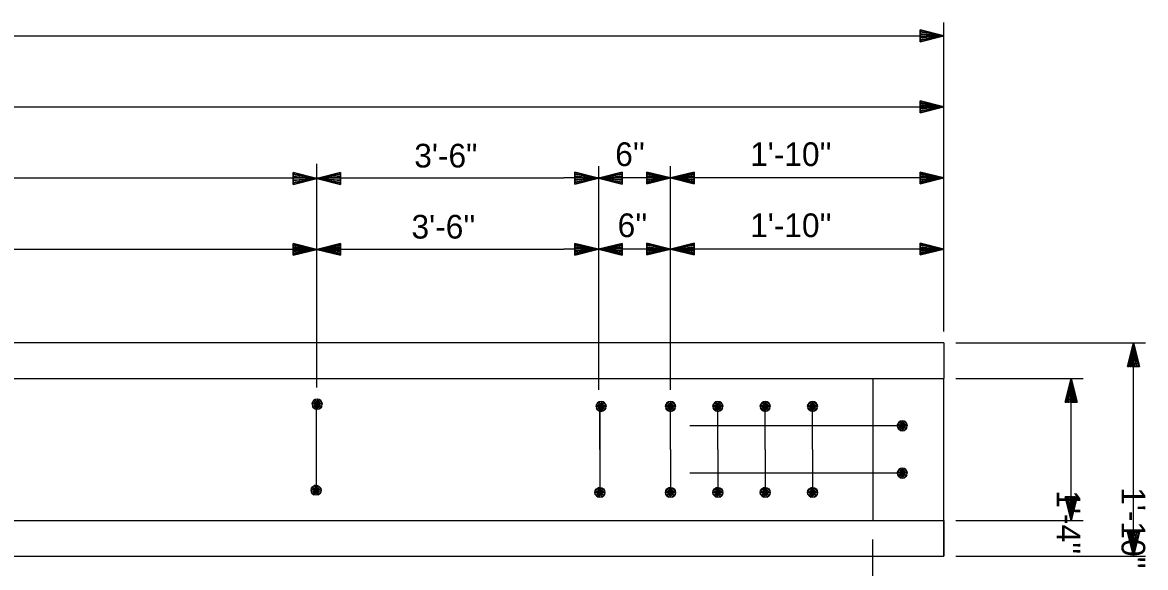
# Model space of a CAD drawing. Extents: x 0 to 34.7, y 0 to 24.5.
# Drawn here: x 12.23 to 18.16, y 6.57 to 9.44 of the extents above; entities that cross this region are included whole.
import ezdxf

# ---------------------------------------------------------------- set-up
doc = ezdxf.new("R2010")
doc.units = 0
for name, color, linetype in [('Dimension Lines', 7, 'Continuous'), ('Rebar Lines', 7, 'Continuous'), ('Sup Concrete Girder Lines', 7, 'Continuous'), ('Text', 7, 'Continuous')]:
    doc.layers.add(name, color=color, linetype=linetype)

msp = doc.modelspace()

# ---------------------------------------------------------------- linework, layer by layer
at = {"layer": 'Dimension Lines'}
for p, q in [((17.0953, 7.8125), (17.0953, 9.4435)), ((3.309, 9.373), (17.0953, 9.373)), ((3.309, 8.998), (17.0953, 8.998)), ((13.7853, 7.5183), (13.7853, 8.6984)), ((15.2731, 7.506), (15.2731, 8.686)), ((15.652, 7.506), (15.652, 8.686)), ((5.3148, 8.623), (15.0895, 8.623)), ((15.652, 8.623), (15.0886, 8.623)), ((17.0953, 8.623), (15.652, 8.623)), ((5.3148, 8.248), (15.0895, 8.248)), ((15.652, 8.248), (15.0895, 8.248)), ((17.0953, 8.248), (15.652, 8.248)), ((17.1583, 7.7533), (18.1583, 7.7533)), ((18.0953, 6.6283), (18.0953, 7.7533)), ((17.1583, 7.5658), (17.8298, 7.5658)), ((17.7668, 6.8158), (17.7668, 7.5658)), ((17.1583, 6.8158), (17.8298, 6.8158)), ((16.7203, 5.6914), (16.7203, 6.7158)), ((17.1583, 6.6283), (18.1583, 6.6283))]:
    msp.add_line(p, q, dxfattribs=at)
for points in [[(16.9703, 9.373), (16.9703, 9.3668), (17.0953, 9.373), (16.9703, 9.3605), (16.9703, 9.3543), (17.0953, 9.373), (16.9703, 9.348), (16.9703, 9.3418), (17.0953, 9.373), (16.9703, 9.4043), (16.9703, 9.398), (17.0953, 9.373), (16.9703, 9.3918), (16.9703, 9.3855), (17.0953, 9.373), (16.9703, 9.3793), (16.9703, 9.3418), (16.9703, 9.4043), (17.0953, 9.373), (16.9703, 9.3418)], [(16.9703, 8.998), (16.9703, 8.9918), (17.0953, 8.998), (16.9703, 8.9855), (16.9703, 8.9793), (17.0953, 8.998), (16.9703, 8.973), (16.9703, 8.9668), (17.0953, 8.998), (16.9703, 9.0293), (16.9703, 9.023), (17.0953, 8.998), (16.9703, 9.0168), (16.9703, 9.0105), (17.0953, 8.998), (16.9703, 9.0043), (16.9703, 8.9668), (16.9703, 9.0293), (17.0953, 8.998), (16.9703, 8.9668)], [(13.6603, 8.6202), (13.6603, 8.614), (13.7853, 8.6202), (13.6603, 8.6077), (13.6603, 8.6015), (13.7853, 8.6202), (13.6603, 8.5952), (13.6603, 8.589), (13.7853, 8.6202), (13.6603, 8.6515), (13.6603, 8.6452), (13.7853, 8.6202), (13.6603, 8.639), (13.6603, 8.6327), (13.7853, 8.6202), (13.6603, 8.6265), (13.6603, 8.589), (13.6603, 8.6515), (13.7853, 8.6202), (13.6603, 8.589)], [(13.9103, 8.6202), (13.9103, 8.6265), (13.7853, 8.6202), (13.9103, 8.6327), (13.9103, 8.639), (13.7853, 8.6202), (13.9103, 8.6452), (13.9103, 8.6515), (13.7853, 8.6202), (13.9103, 8.589), (13.9103, 8.5952), (13.7853, 8.6202), (13.9103, 8.6015), (13.9103, 8.6077), (13.7853, 8.6202), (13.9103, 8.614), (13.9103, 8.6515), (13.9103, 8.589), (13.7853, 8.6202), (13.9103, 8.6515)], [(15.1468, 8.6222), (15.1468, 8.616), (15.2718, 8.6222), (15.1468, 8.6097), (15.1468, 8.6035), (15.2718, 8.6222), (15.1468, 8.5972), (15.1468, 8.591), (15.2718, 8.6222), (15.1468, 8.6535), (15.1468, 8.6472), (15.2718, 8.6222), (15.1468, 8.641), (15.1468, 8.6347), (15.2718, 8.6222), (15.1468, 8.6285), (15.1468, 8.591), (15.1468, 8.6535), (15.2718, 8.6222), (15.1468, 8.591)], [(15.3968, 8.6222), (15.3968, 8.6285), (15.2718, 8.6222), (15.3968, 8.6347), (15.3968, 8.641), (15.2718, 8.6222), (15.3968, 8.6472), (15.3968, 8.6535), (15.2718, 8.6222), (15.3968, 8.591), (15.3968, 8.5972), (15.2718, 8.6222), (15.3968, 8.6035), (15.3968, 8.6097), (15.2718, 8.6222), (15.3968, 8.616), (15.3968, 8.6535), (15.3968, 8.591), (15.2718, 8.6222), (15.3968, 8.6535)], [(15.527, 8.623), (15.527, 8.6168), (15.652, 8.623), (15.527, 8.6105), (15.527, 8.6043), (15.652, 8.623), (15.527, 8.598), (15.527, 8.5918), (15.652, 8.623), (15.527, 8.6543), (15.527, 8.648), (15.652, 8.623), (15.527, 8.6418), (15.527, 8.6355), (15.652, 8.623), (15.527, 8.6293), (15.527, 8.5918), (15.527, 8.6543), (15.652, 8.623), (15.527, 8.5918)], [(15.777, 8.623), (15.777, 8.6293), (15.652, 8.623), (15.777, 8.6355), (15.777, 8.6418), (15.652, 8.623), (15.777, 8.648), (15.777, 8.6543), (15.652, 8.623), (15.777, 8.5918), (15.777, 8.598), (15.652, 8.623), (15.777, 8.6043), (15.777, 8.6105), (15.652, 8.623), (15.777, 8.6168), (15.777, 8.6543), (15.777, 8.5918), (15.652, 8.623), (15.777, 8.6543)], [(16.9703, 8.623), (16.9703, 8.6168), (17.0953, 8.623), (16.9703, 8.6105), (16.9703, 8.6043), (17.0953, 8.623), (16.9703, 8.598), (16.9703, 8.5918), (17.0953, 8.623), (16.9703, 8.6543), (16.9703, 8.648), (17.0953, 8.623), (16.9703, 8.6418), (16.9703, 8.6355), (17.0953, 8.623), (16.9703, 8.6293), (16.9703, 8.5918), (16.9703, 8.6543), (17.0953, 8.623), (16.9703, 8.5918)], [(13.6603, 8.2464), (13.6603, 8.2402), (13.7853, 8.2464), (13.6603, 8.2339), (13.6603, 8.2277), (13.7853, 8.2464), (13.6603, 8.2214), (13.6603, 8.2152), (13.7853, 8.2464), (13.6603, 8.2777), (13.6603, 8.2714), (13.7853, 8.2464), (13.6603, 8.2652), (13.6603, 8.2589), (13.7853, 8.2464), (13.6603, 8.2527), (13.6603, 8.2152), (13.6603, 8.2777), (13.7853, 8.2464), (13.6603, 8.2152)], [(13.9103, 8.2464), (13.9103, 8.2527), (13.7853, 8.2464), (13.9103, 8.2589), (13.9103, 8.2652), (13.7853, 8.2464), (13.9103, 8.2714), (13.9103, 8.2777), (13.7853, 8.2464), (13.9103, 8.2152), (13.9103, 8.2214), (13.7853, 8.2464), (13.9103, 8.2277), (13.9103, 8.2339), (13.7853, 8.2464), (13.9103, 8.2402), (13.9103, 8.2777), (13.9103, 8.2152), (13.7853, 8.2464), (13.9103, 8.2777)], [(15.1468, 8.2465), (15.1468, 8.2403), (15.2718, 8.2465), (15.1468, 8.234), (15.1468, 8.2278), (15.2718, 8.2465), (15.1468, 8.2215), (15.1468, 8.2153), (15.2718, 8.2465), (15.1468, 8.2778), (15.1468, 8.2715), (15.2718, 8.2465), (15.1468, 8.2653), (15.1468, 8.259), (15.2718, 8.2465), (15.1468, 8.2528), (15.1468, 8.2153), (15.1468, 8.2778), (15.2718, 8.2465), (15.1468, 8.2153)], [(15.3968, 8.2465), (15.3968, 8.2528), (15.2718, 8.2465), (15.3968, 8.259), (15.3968, 8.2653), (15.2718, 8.2465), (15.3968, 8.2715), (15.3968, 8.2778), (15.2718, 8.2465), (15.3968, 8.2153), (15.3968, 8.2215), (15.2718, 8.2465), (15.3968, 8.2278), (15.3968, 8.234), (15.2718, 8.2465), (15.3968, 8.2403), (15.3968, 8.2778), (15.3968, 8.2153), (15.2718, 8.2465), (15.3968, 8.2778)], [(15.527, 8.248), (15.527, 8.2418), (15.652, 8.248), (15.527, 8.2355), (15.527, 8.2293), (15.652, 8.248), (15.527, 8.223), (15.527, 8.2168), (15.652, 8.248), (15.527, 8.2793), (15.527, 8.273), (15.652, 8.248), (15.527, 8.2668), (15.527, 8.2605), (15.652, 8.248), (15.527, 8.2543), (15.527, 8.2168), (15.527, 8.2793), (15.652, 8.248), (15.527, 8.2168)], [(15.777, 8.248), (15.777, 8.2543), (15.652, 8.248), (15.777, 8.2605), (15.777, 8.2668), (15.652, 8.248), (15.777, 8.273), (15.777, 8.2793), (15.652, 8.248), (15.777, 8.2168), (15.777, 8.223), (15.652, 8.248), (15.777, 8.2293), (15.777, 8.2355), (15.652, 8.248), (15.777, 8.2418), (15.777, 8.2793), (15.777, 8.2168), (15.652, 8.248), (15.777, 8.2793)], [(16.9703, 8.248), (16.9703, 8.2418), (17.0953, 8.248), (16.9703, 8.2355), (16.9703, 8.2293), (17.0953, 8.248), (16.9703, 8.223), (16.9703, 8.2168), (17.0953, 8.248), (16.9703, 8.2793), (16.9703, 8.273), (17.0953, 8.248), (16.9703, 8.2668), (16.9703, 8.2605), (17.0953, 8.248), (16.9703, 8.2543), (16.9703, 8.2168), (16.9703, 8.2793), (17.0953, 8.248), (16.9703, 8.2168)], [(18.0953, 7.6283), (18.1015, 7.6283), (18.0953, 7.7533), (18.1078, 7.6283), (18.114, 7.6283), (18.0953, 7.7533), (18.1203, 7.6283), (18.1265, 7.6283), (18.0953, 7.7533), (18.064, 7.6283), (18.0703, 7.6283), (18.0953, 7.7533), (18.0765, 7.6283), (18.0828, 7.6283), (18.0953, 7.7533), (18.089, 7.6283), (18.1265, 7.6283), (18.064, 7.6283), (18.0953, 7.7533), (18.1265, 7.6283)], [(17.7668, 7.4408), (17.773, 7.4408), (17.7668, 7.5658), (17.7793, 7.4408), (17.7855, 7.4408), (17.7668, 7.5658), (17.7918, 7.4408), (17.798, 7.4408), (17.7668, 7.5658), (17.7355, 7.4408), (17.7418, 7.4408), (17.7668, 7.5658), (17.748, 7.4408), (17.7543, 7.4408), (17.7668, 7.5658), (17.7605, 7.4408), (17.798, 7.4408), (17.7355, 7.4408), (17.7668, 7.5658), (17.798, 7.4408)], [(17.7668, 6.9408), (17.7605, 6.9408), (17.7668, 6.8158), (17.7543, 6.9408), (17.748, 6.9408), (17.7668, 6.8158), (17.7418, 6.9408), (17.7355, 6.9408), (17.7668, 6.8158), (17.798, 6.9408), (17.7918, 6.9408), (17.7668, 6.8158), (17.7855, 6.9408), (17.7793, 6.9408), (17.7668, 6.8158), (17.773, 6.9408), (17.7355, 6.9408), (17.798, 6.9408), (17.7668, 6.8158), (17.7355, 6.9408)], [(18.0953, 6.7533), (18.089, 6.7533), (18.0953, 6.6283), (18.0828, 6.7533), (18.0765, 6.7533), (18.0953, 6.6283), (18.0703, 6.7533), (18.064, 6.7533), (18.0953, 6.6283), (18.1265, 6.7533), (18.1203, 6.7533), (18.0953, 6.6283), (18.114, 6.7533), (18.1078, 6.7533), (18.0953, 6.6283), (18.1015, 6.7533), (18.064, 6.7533), (18.1265, 6.7533), (18.0953, 6.6283), (18.064, 6.7533)]]:
    msp.add_lwpolyline(points, dxfattribs=at)
at = {"layer": 'Rebar Lines'}
for p, q in [((13.7811, 7.4294), (13.7811, 7.2023)), ((15.2795, 7.1908), (15.2795, 7.4179)), ((15.2795, 7.4179), (15.2795, 7.1908)), ((15.652, 7.1908), (15.652, 7.4179)), ((15.9019, 7.1908), (15.9019, 7.4179)), ((16.1519, 7.1908), (16.1519, 7.4179)), ((16.4019, 7.1908), (16.4019, 7.4179)), ((16.9018, 7.3158), (15.7533, 7.3158)), ((13.7811, 7.2023), (13.7811, 6.9753)), ((15.2795, 7.1908), (15.2795, 6.9638)), ((15.652, 7.1908), (15.652, 6.9638)), ((15.9019, 7.1908), (15.9019, 6.9638)), ((16.1519, 7.1908), (16.1519, 6.9638)), ((16.4019, 7.1908), (16.4019, 6.9638)), ((16.9018, 7.0658), (15.7533, 7.0658))]:
    msp.add_line(p, q, dxfattribs=at)
for points in [[(13.787, 7.4558), (13.777, 7.4538), (13.7684, 7.4481), (13.7626, 7.4395), (13.7606, 7.4294), (13.7626, 7.4193), (13.7684, 7.4107), (13.7769, 7.405), (13.787, 7.403), (13.7971, 7.405), (13.8057, 7.4107), (13.8115, 7.4192), (13.8135, 7.4294), (13.8115, 7.4395), (13.8057, 7.448), (13.7972, 7.4538), (13.787, 7.4558), (13.787, 7.4294), (13.787, 7.403), (13.7769, 7.405), (13.787, 7.4294), (13.7684, 7.4107), (13.7626, 7.4193), (13.787, 7.4294), (13.7606, 7.4294), (13.7626, 7.4395), (13.787, 7.4294), (13.7684, 7.4481), (13.777, 7.4538), (13.787, 7.4294), (13.7972, 7.4538), (13.8057, 7.448), (13.787, 7.4294), (13.8115, 7.4395), (13.8135, 7.4294), (13.787, 7.4294), (13.8115, 7.4192), (13.8057, 7.4107), (13.787, 7.4294), (13.7971, 7.405)], [(15.2854, 7.4443), (15.2754, 7.4422), (15.2668, 7.4366), (15.261, 7.428), (15.259, 7.4179), (15.261, 7.4078), (15.2668, 7.3992), (15.2753, 7.3935), (15.2854, 7.3915), (15.2955, 7.3935), (15.3041, 7.3992), (15.3098, 7.4077), (15.3119, 7.4179), (15.3098, 7.428), (15.3041, 7.4365), (15.2956, 7.4422), (15.2854, 7.4443), (15.2854, 7.4179), (15.2854, 7.3915), (15.2753, 7.3935), (15.2854, 7.4179), (15.2668, 7.3992), (15.261, 7.4078), (15.2854, 7.4179), (15.259, 7.4179), (15.261, 7.428), (15.2854, 7.4179), (15.2668, 7.4366), (15.2754, 7.4422), (15.2854, 7.4179), (15.2956, 7.4422), (15.3041, 7.4365), (15.2854, 7.4179), (15.3098, 7.428), (15.3119, 7.4179), (15.2854, 7.4179), (15.3098, 7.4077), (15.3041, 7.3992), (15.2854, 7.4179), (15.2955, 7.3935)], [(15.652, 7.4443), (15.6419, 7.4422), (15.6333, 7.4366), (15.6276, 7.428), (15.6256, 7.4179), (15.6276, 7.4078), (15.6333, 7.3992), (15.6419, 7.3935), (15.652, 7.3915), (15.6621, 7.3935), (15.6707, 7.3992), (15.6764, 7.4077), (15.6784, 7.4179), (15.6764, 7.428), (15.6707, 7.4365), (15.6621, 7.4422), (15.652, 7.4443), (15.652, 7.4179), (15.652, 7.3915), (15.6419, 7.3935), (15.652, 7.4179), (15.6333, 7.3992), (15.6276, 7.4078), (15.652, 7.4179), (15.6256, 7.4179), (15.6276, 7.428), (15.652, 7.4179), (15.6333, 7.4366), (15.6419, 7.4422), (15.652, 7.4179), (15.6621, 7.4422), (15.6707, 7.4365), (15.652, 7.4179), (15.6764, 7.428), (15.6784, 7.4179), (15.652, 7.4179), (15.6764, 7.4077), (15.6707, 7.3992), (15.652, 7.4179), (15.6621, 7.3935)], [(15.9019, 7.4443), (15.8919, 7.4422), (15.8833, 7.4366), (15.8776, 7.428), (15.8755, 7.4179), (15.8776, 7.4078), (15.8833, 7.3992), (15.8918, 7.3935), (15.9019, 7.3915), (15.912, 7.3935), (15.9206, 7.3992), (15.9264, 7.4077), (15.9284, 7.4179), (15.9264, 7.428), (15.9207, 7.4365), (15.9121, 7.4422), (15.9019, 7.4443), (15.9019, 7.4179), (15.9019, 7.3915), (15.8918, 7.3935), (15.9019, 7.4179), (15.8833, 7.3992), (15.8776, 7.4078), (15.9019, 7.4179), (15.8755, 7.4179), (15.8776, 7.428), (15.9019, 7.4179), (15.8833, 7.4366), (15.8919, 7.4422), (15.9019, 7.4179), (15.9121, 7.4422), (15.9207, 7.4365), (15.9019, 7.4179), (15.9264, 7.428), (15.9284, 7.4179), (15.9019, 7.4179), (15.9264, 7.4077), (15.9206, 7.3992), (15.9019, 7.4179), (15.912, 7.3935)], [(16.1519, 7.4443), (16.1419, 7.4422), (16.1333, 7.4366), (16.1276, 7.428), (16.1255, 7.4179), (16.1276, 7.4078), (16.1333, 7.3992), (16.1418, 7.3935), (16.1519, 7.3915), (16.162, 7.3935), (16.1706, 7.3992), (16.1764, 7.4077), (16.1784, 7.4179), (16.1764, 7.428), (16.1707, 7.4365), (16.1621, 7.4422), (16.1519, 7.4443), (16.1519, 7.4179), (16.1519, 7.3915), (16.1418, 7.3935), (16.1519, 7.4179), (16.1333, 7.3992), (16.1276, 7.4078), (16.1519, 7.4179), (16.1255, 7.4179), (16.1276, 7.428), (16.1519, 7.4179), (16.1333, 7.4366), (16.1419, 7.4422), (16.1519, 7.4179), (16.1621, 7.4422), (16.1707, 7.4365), (16.1519, 7.4179), (16.1764, 7.428), (16.1784, 7.4179), (16.1519, 7.4179), (16.1764, 7.4077), (16.1706, 7.3992), (16.1519, 7.4179), (16.162, 7.3935)], [(16.4019, 7.4443), (16.3918, 7.4422), (16.3832, 7.4366), (16.3775, 7.428), (16.3755, 7.4179), (16.3775, 7.4078), (16.3832, 7.3992), (16.3918, 7.3935), (16.4019, 7.3915), (16.412, 7.3935), (16.4206, 7.3992), (16.4263, 7.4077), (16.4283, 7.4179), (16.4263, 7.428), (16.4206, 7.4365), (16.4121, 7.4422), (16.4019, 7.4443), (16.4019, 7.4179), (16.4019, 7.3915), (16.3918, 7.3935), (16.4019, 7.4179), (16.3832, 7.3992), (16.3775, 7.4078), (16.4019, 7.4179), (16.3755, 7.4179), (16.3775, 7.428), (16.4019, 7.4179), (16.3832, 7.4366), (16.3918, 7.4422), (16.4019, 7.4179), (16.4121, 7.4422), (16.4206, 7.4365), (16.4019, 7.4179), (16.4263, 7.428), (16.4283, 7.4179), (16.4019, 7.4179), (16.4263, 7.4077), (16.4206, 7.3992), (16.4019, 7.4179), (16.412, 7.3935)], [(16.8754, 7.3422), (16.8653, 7.3402), (16.8567, 7.3345), (16.851, 7.3259), (16.849, 7.3158), (16.851, 7.3057), (16.8567, 7.2971), (16.8653, 7.2914), (16.8754, 7.2894), (16.8855, 7.2914), (16.8941, 7.2971), (16.8998, 7.3056), (16.9018, 7.3158), (16.8998, 7.3259), (16.8941, 7.3344), (16.8855, 7.3402), (16.8754, 7.3422), (16.8754, 7.3158), (16.8754, 7.2894), (16.8653, 7.2914), (16.8754, 7.3158), (16.8567, 7.2971), (16.851, 7.3057), (16.8754, 7.3158), (16.849, 7.3158), (16.851, 7.3259), (16.8754, 7.3158), (16.8567, 7.3345), (16.8653, 7.3402), (16.8754, 7.3158), (16.8855, 7.3402), (16.8941, 7.3344), (16.8754, 7.3158), (16.8998, 7.3259), (16.9018, 7.3158), (16.8754, 7.3158), (16.8998, 7.3056), (16.8941, 7.2971), (16.8754, 7.3158), (16.8855, 7.2914)], [(16.8754, 7.0922), (16.8653, 7.0902), (16.8567, 7.0845), (16.851, 7.0759), (16.849, 7.0658), (16.851, 7.0557), (16.8567, 7.0471), (16.8653, 7.0414), (16.8754, 7.0394), (16.8855, 7.0414), (16.8941, 7.0471), (16.8998, 7.0557), (16.9018, 7.0658), (16.8998, 7.0759), (16.8941, 7.0845), (16.8855, 7.0902), (16.8754, 7.0922), (16.8754, 7.0658), (16.8754, 7.0394), (16.8653, 7.0414), (16.8754, 7.0658), (16.8567, 7.0471), (16.851, 7.0557), (16.8754, 7.0658), (16.849, 7.0658), (16.851, 7.0759), (16.8754, 7.0658), (16.8567, 7.0845), (16.8653, 7.0902), (16.8754, 7.0658), (16.8855, 7.0902), (16.8941, 7.0845), (16.8754, 7.0658), (16.8998, 7.0759), (16.9018, 7.0658), (16.8754, 7.0658), (16.8998, 7.0557), (16.8941, 7.0471), (16.8754, 7.0658), (16.8855, 7.0414)], [(13.7811, 6.9489), (13.7711, 6.9509), (13.7625, 6.9566), (13.7567, 6.9652), (13.7547, 6.9753), (13.7567, 6.9854), (13.7625, 6.994), (13.771, 6.9997), (13.7811, 7.0017), (13.7912, 6.9997), (13.7998, 6.994), (13.8056, 6.9855), (13.8076, 6.9753), (13.8056, 6.9652), (13.7998, 6.9567), (13.7913, 6.9509), (13.7811, 6.9489), (13.7811, 6.9753), (13.7811, 7.0017), (13.771, 6.9997), (13.7811, 6.9753), (13.7625, 6.994), (13.7567, 6.9854), (13.7811, 6.9753), (13.7547, 6.9753), (13.7567, 6.9652), (13.7811, 6.9753), (13.7625, 6.9566), (13.7711, 6.9509), (13.7811, 6.9753), (13.7913, 6.9509), (13.7998, 6.9567), (13.7811, 6.9753), (13.8056, 6.9652), (13.8076, 6.9753), (13.7811, 6.9753), (13.8056, 6.9855), (13.7998, 6.994), (13.7811, 6.9753), (13.7912, 6.9997)], [(15.2795, 6.9374), (15.2695, 6.9394), (15.2609, 6.9451), (15.2551, 6.9537), (15.2531, 6.9638), (15.2551, 6.9739), (15.2609, 6.9825), (15.2694, 6.9882), (15.2795, 6.9902), (15.2896, 6.9882), (15.2982, 6.9825), (15.304, 6.974), (15.306, 6.9638), (15.304, 6.9537), (15.2982, 6.9452), (15.2897, 6.9394), (15.2795, 6.9374), (15.2795, 6.9638), (15.2795, 6.9902), (15.2694, 6.9882), (15.2795, 6.9638), (15.2609, 6.9825), (15.2551, 6.9739), (15.2795, 6.9638), (15.2531, 6.9638), (15.2551, 6.9537), (15.2795, 6.9638), (15.2609, 6.9451), (15.2695, 6.9394), (15.2795, 6.9638), (15.2897, 6.9394), (15.2982, 6.9452), (15.2795, 6.9638), (15.304, 6.9537), (15.306, 6.9638), (15.2795, 6.9638), (15.304, 6.974), (15.2982, 6.9825), (15.2795, 6.9638), (15.2896, 6.9882)], [(15.652, 6.9374), (15.6419, 6.9394), (15.6333, 6.9451), (15.6276, 6.9537), (15.6256, 6.9638), (15.6276, 6.9739), (15.6333, 6.9825), (15.6419, 6.9882), (15.652, 6.9902), (15.6621, 6.9882), (15.6707, 6.9825), (15.6764, 6.974), (15.6784, 6.9638), (15.6764, 6.9537), (15.6707, 6.9452), (15.6621, 6.9394), (15.652, 6.9374), (15.652, 6.9638), (15.652, 6.9902), (15.6419, 6.9882), (15.652, 6.9638), (15.6333, 6.9825), (15.6276, 6.9739), (15.652, 6.9638), (15.6256, 6.9638), (15.6276, 6.9537), (15.652, 6.9638), (15.6333, 6.9451), (15.6419, 6.9394), (15.652, 6.9638), (15.6621, 6.9394), (15.6707, 6.9452), (15.652, 6.9638), (15.6764, 6.9537), (15.6784, 6.9638), (15.652, 6.9638), (15.6764, 6.974), (15.6707, 6.9825), (15.652, 6.9638), (15.6621, 6.9882)], [(15.9019, 6.9374), (15.8919, 6.9394), (15.8833, 6.9451), (15.8776, 6.9537), (15.8755, 6.9638), (15.8776, 6.9739), (15.8833, 6.9825), (15.8918, 6.9882), (15.9019, 6.9902), (15.912, 6.9882), (15.9206, 6.9825), (15.9264, 6.974), (15.9284, 6.9638), (15.9264, 6.9537), (15.9207, 6.9452), (15.9121, 6.9394), (15.9019, 6.9374), (15.9019, 6.9638), (15.9019, 6.9902), (15.8918, 6.9882), (15.9019, 6.9638), (15.8833, 6.9825), (15.8776, 6.9739), (15.9019, 6.9638), (15.8755, 6.9638), (15.8776, 6.9537), (15.9019, 6.9638), (15.8833, 6.9451), (15.8919, 6.9394), (15.9019, 6.9638), (15.9121, 6.9394), (15.9207, 6.9452), (15.9019, 6.9638), (15.9264, 6.9537), (15.9284, 6.9638), (15.9019, 6.9638), (15.9264, 6.974), (15.9206, 6.9825), (15.9019, 6.9638), (15.912, 6.9882)], [(16.1519, 6.9374), (16.1419, 6.9394), (16.1333, 6.9451), (16.1276, 6.9537), (16.1255, 6.9638), (16.1276, 6.9739), (16.1333, 6.9825), (16.1418, 6.9882), (16.1519, 6.9902), (16.162, 6.9882), (16.1706, 6.9825), (16.1764, 6.974), (16.1784, 6.9638), (16.1764, 6.9537), (16.1707, 6.9452), (16.1621, 6.9394), (16.1519, 6.9374), (16.1519, 6.9638), (16.1519, 6.9902), (16.1418, 6.9882), (16.1519, 6.9638), (16.1333, 6.9825), (16.1276, 6.9739), (16.1519, 6.9638), (16.1255, 6.9638), (16.1276, 6.9537), (16.1519, 6.9638), (16.1333, 6.9451), (16.1419, 6.9394), (16.1519, 6.9638), (16.1621, 6.9394), (16.1707, 6.9452), (16.1519, 6.9638), (16.1764, 6.9537), (16.1784, 6.9638), (16.1519, 6.9638), (16.1764, 6.974), (16.1706, 6.9825), (16.1519, 6.9638), (16.162, 6.9882)], [(16.4019, 6.9374), (16.3918, 6.9394), (16.3832, 6.9451), (16.3775, 6.9537), (16.3755, 6.9638), (16.3775, 6.9739), (16.3832, 6.9825), (16.3918, 6.9882), (16.4019, 6.9902), (16.412, 6.9882), (16.4206, 6.9825), (16.4263, 6.974), (16.4283, 6.9638), (16.4263, 6.9537), (16.4206, 6.9452), (16.4121, 6.9394), (16.4019, 6.9374), (16.4019, 6.9638), (16.4019, 6.9902), (16.3918, 6.9882), (16.4019, 6.9638), (16.3832, 6.9825), (16.3775, 6.9739), (16.4019, 6.9638), (16.3755, 6.9638), (16.3775, 6.9537), (16.4019, 6.9638), (16.3832, 6.9451), (16.3918, 6.9394), (16.4019, 6.9638), (16.4121, 6.9394), (16.4206, 6.9452), (16.4019, 6.9638), (16.4263, 6.9537), (16.4283, 6.9638), (16.4019, 6.9638), (16.4263, 6.974), (16.4206, 6.9825), (16.4019, 6.9638), (16.412, 6.9882)]]:
    msp.add_lwpolyline(points, dxfattribs=at)
at = {"layer": 'Sup Concrete Girder Lines'}
for p, q in [((17.0953, 7.7533), (3.309, 7.7533)), ((17.0953, 7.7533), (17.0953, 7.5658)), ((3.309, 7.5658), (17.0953, 7.5658)), ((16.7203, 7.5658), (16.7203, 6.8158)), ((17.0953, 6.6283), (17.0953, 7.5658)), ((3.309, 6.8158), (16.9018, 6.8158)), ((16.7203, 6.8158), (17.0953, 6.8158)), ((17.0953, 6.8158), (17.0953, 6.6283)), ((3.309, 6.6283), (17.0953, 6.6283))]:
    msp.add_line(p, q, dxfattribs=at)

# ---------------------------------------------------------------- texts
at = {"layer": 'Text'}
for s, p in [('3\'-6"', (14.2995, 8.6783)), ("6''", (15.3601, 8.686)), ("1'-10''", (16.0721, 8.686)), ("3'-6''", (14.2848, 8.3033)), ("6''", (15.3729, 8.311)), ("1'-10''", (16.0721, 8.311))]:
    msp.add_text(s, height=0.125, dxfattribs=at).set_placement(p)
for s, p in [("1'-4''", (17.6908, 6.9748)), ("1'-10''", (18.0323, 6.9916))]:
    msp.add_text(s, height=0.125, rotation=270, dxfattribs=at).set_placement(p)

doc.saveas('drawing.dxf')
